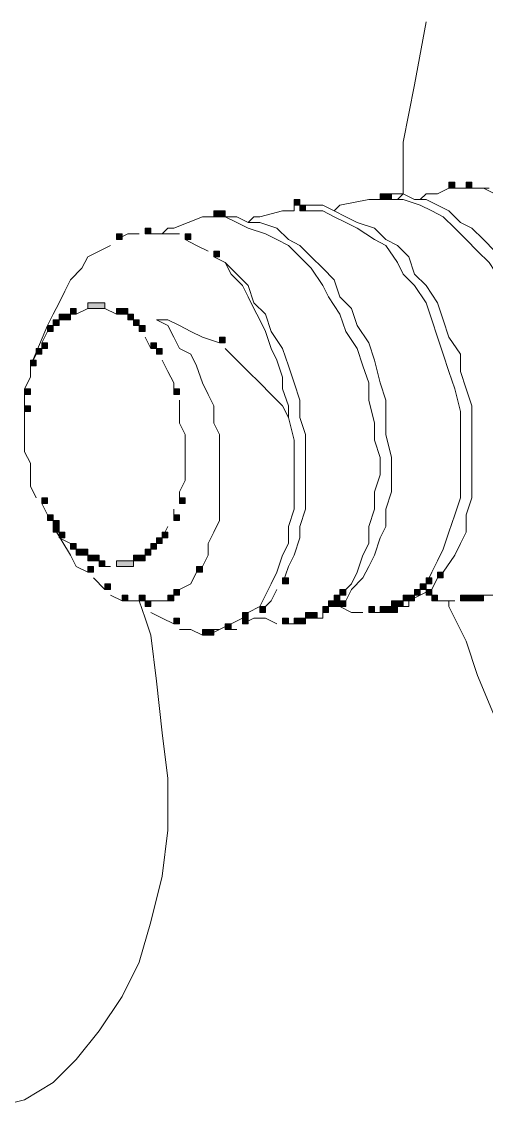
# Model space of a CAD drawing. Header units: inches. Extents: x 11 to 682, y 148 to 1119.
# Drawn here: x 614.91 to 619.77, y 328.08 to 339.48 of the extents above; entities that cross this region are included whole.
import ezdxf

# ---------------------------------------------------------------- set-up
doc = ezdxf.new("R2010")
doc.units = ezdxf.units.IN
doc.header["$MEASUREMENT"] = 0
doc.layers.add('图层 1', color=7, linetype='Continuous')

msp = doc.modelspace()

# ---------------------------------------------------------------- hatches: boundary and pattern name
at = {"layer": '图层 1', "true_color": 0xffffff}
h = msp.add_hatch(color=7, dxfattribs=at)
h.dxf.hatch_style = 2
h.paths.add_polyline_path([(619.38, 337.74), (619.44, 337.74), (619.44, 337.8), (619.38, 337.8)])
h = msp.add_hatch(color=7, dxfattribs=at)
h.dxf.hatch_style = 2
h.paths.add_polyline_path([(619.38, 337.74), (619.44, 337.74), (619.44, 337.8), (619.38, 337.8)])
h = msp.add_hatch(color=7, dxfattribs=at)
h.dxf.hatch_style = 2
h.paths.add_polyline_path([(619.56, 337.74), (619.62, 337.74), (619.62, 337.8), (619.56, 337.8)])
h = msp.add_hatch(color=7, dxfattribs=at)
h.dxf.hatch_style = 2
h.paths.add_polyline_path([(619.56, 337.74), (619.62, 337.74), (619.62, 337.8), (619.56, 337.8)])
h = msp.add_hatch(color=7, dxfattribs=at)
h.dxf.hatch_style = 2
h.paths.add_polyline_path([(618.66, 337.62), (618.78, 337.62), (618.78, 337.68), (618.66, 337.68)])
h = msp.add_hatch(color=7, dxfattribs=at)
h.dxf.hatch_style = 2
h.paths.add_polyline_path([(617.76, 337.56), (617.82, 337.56), (617.82, 337.62), (617.76, 337.62)])
h = msp.add_hatch(color=7, dxfattribs=at)
h.dxf.hatch_style = 2
h.paths.add_polyline_path([(617.82, 337.5), (617.88, 337.5), (617.88, 337.56), (617.82, 337.56)])
h = msp.add_hatch(color=7, dxfattribs=at)
h.dxf.hatch_style = 2
h.paths.add_polyline_path([(616.92, 337.44), (617.04, 337.44), (617.04, 337.5), (616.92, 337.5)])
h = msp.add_hatch(color=7, dxfattribs=at)
h.dxf.hatch_style = 2
h.paths.add_polyline_path([(616.2, 337.26), (616.26, 337.26), (616.26, 337.32), (616.2, 337.32)])
h = msp.add_hatch(color=7, dxfattribs=at)
h.dxf.hatch_style = 2
h.paths.add_polyline_path([(615.9, 337.2), (615.96, 337.2), (615.96, 337.26), (615.9, 337.26)])
h = msp.add_hatch(color=7, dxfattribs=at)
h.dxf.hatch_style = 2
h.paths.add_polyline_path([(616.62, 337.2), (616.68, 337.2), (616.68, 337.26), (616.62, 337.26)])
h = msp.add_hatch(color=7, dxfattribs=at)
h.dxf.hatch_style = 2
h.paths.add_polyline_path([(616.92, 337.02), (616.98, 337.02), (616.98, 337.08), (616.92, 337.08)])
h = msp.add_hatch(color=7, dxfattribs=at)
h.dxf.hatch_style = 2
h.paths.add_polyline_path([(615.6, 336.48), (615.78, 336.48), (615.78, 336.54), (615.6, 336.54)])
h = msp.add_hatch(color=7, dxfattribs=at)
h.dxf.hatch_style = 2
h.paths.add_polyline_path([(615.3, 336.36), (615.42, 336.36), (615.42, 336.42), (615.3, 336.42)])
h = msp.add_hatch(color=7, dxfattribs=at)
h.dxf.hatch_style = 2
h.paths.add_polyline_path([(615.42, 336.42), (615.48, 336.42), (615.48, 336.48), (615.42, 336.48)])
h = msp.add_hatch(color=7, dxfattribs=at)
h.dxf.hatch_style = 2
h.paths.add_polyline_path([(615.9, 336.42), (616.02, 336.42), (616.02, 336.48), (615.9, 336.48)])
h = msp.add_hatch(color=7, dxfattribs=at)
h.dxf.hatch_style = 2
h.paths.add_polyline_path([(616.02, 336.36), (616.08, 336.36), (616.08, 336.42), (616.02, 336.42)])
h = msp.add_hatch(color=7, dxfattribs=at)
h.dxf.hatch_style = 2
h.paths.add_polyline_path([(615.18, 336.24), (615.24, 336.24), (615.24, 336.3), (615.18, 336.3)])
h = msp.add_hatch(color=7, dxfattribs=at)
h.dxf.hatch_style = 2
h.paths.add_polyline_path([(615.24, 336.3), (615.3, 336.3), (615.3, 336.36), (615.24, 336.36)])
h = msp.add_hatch(color=7, dxfattribs=at)
h.dxf.hatch_style = 2
h.paths.add_polyline_path([(616.08, 336.3), (616.14, 336.3), (616.14, 336.36), (616.08, 336.36)])
h = msp.add_hatch(color=7, dxfattribs=at)
h.dxf.hatch_style = 2
h.paths.add_polyline_path([(616.14, 336.24), (616.2, 336.24), (616.2, 336.3), (616.14, 336.3)])
h = msp.add_hatch(color=7, dxfattribs=at)
h.dxf.hatch_style = 2
h.paths.add_polyline_path([(616.98, 336.12), (617.04, 336.12), (617.04, 336.18), (616.98, 336.18)])
h = msp.add_hatch(color=7, dxfattribs=at)
h.dxf.hatch_style = 2
h.paths.add_polyline_path([(615.06, 336), (615.12, 336), (615.12, 336.06), (615.06, 336.06)])
h = msp.add_hatch(color=7, dxfattribs=at)
h.dxf.hatch_style = 2
h.paths.add_polyline_path([(615.12, 336.06), (615.18, 336.06), (615.18, 336.12), (615.12, 336.12)])
h = msp.add_hatch(color=7, dxfattribs=at)
h.dxf.hatch_style = 2
h.paths.add_polyline_path([(616.26, 336.06), (616.32, 336.06), (616.32, 336.12), (616.26, 336.12)])
h = msp.add_hatch(color=7, dxfattribs=at)
h.dxf.hatch_style = 2
h.paths.add_polyline_path([(616.32, 336), (616.38, 336), (616.38, 336.06), (616.32, 336.06)])
h = msp.add_hatch(color=7, dxfattribs=at)
h.dxf.hatch_style = 2
h.paths.add_polyline_path([(615, 335.88), (615.06, 335.88), (615.06, 335.94), (615, 335.94)])
h = msp.add_hatch(color=7, dxfattribs=at)
h.dxf.hatch_style = 2
h.paths.add_polyline_path([(615, 335.88), (615.06, 335.88), (615.06, 335.94), (615, 335.94)])
h = msp.add_hatch(color=7, dxfattribs=at)
h.dxf.hatch_style = 2
h.paths.add_polyline_path([(614.94, 335.58), (615, 335.58), (615, 335.64), (614.94, 335.64)])
h = msp.add_hatch(color=7, dxfattribs=at)
h.dxf.hatch_style = 2
h.paths.add_polyline_path([(616.5, 335.58), (616.56, 335.58), (616.56, 335.64), (616.5, 335.64)])
h = msp.add_hatch(color=7, dxfattribs=at)
h.dxf.hatch_style = 2
h.paths.add_polyline_path([(614.94, 335.4), (615, 335.4), (615, 335.46), (614.94, 335.46)])
h = msp.add_hatch(color=7, dxfattribs=at)
h.dxf.hatch_style = 2
h.paths.add_polyline_path([(614.94, 335.4), (615, 335.4), (615, 335.46), (614.94, 335.46)])
h = msp.add_hatch(color=7, dxfattribs=at)
h.dxf.hatch_style = 2
h.paths.add_polyline_path([(615.12, 334.44), (615.18, 334.44), (615.18, 334.5), (615.12, 334.5)])
h = msp.add_hatch(color=7, dxfattribs=at)
h.dxf.hatch_style = 2
h.paths.add_polyline_path([(616.56, 334.44), (616.62, 334.44), (616.62, 334.5), (616.56, 334.5)])
h = msp.add_hatch(color=7, dxfattribs=at)
h.dxf.hatch_style = 2
h.paths.add_polyline_path([(615.18, 334.26), (615.24, 334.26), (615.24, 334.32), (615.18, 334.32)])
h = msp.add_hatch(color=7, dxfattribs=at)
h.dxf.hatch_style = 2
h.paths.add_polyline_path([(615.24, 334.2), (615.3, 334.2), (615.3, 334.26), (615.24, 334.26)])
h = msp.add_hatch(color=7, dxfattribs=at)
h.dxf.hatch_style = 2
h.paths.add_polyline_path([(616.5, 334.26), (616.56, 334.26), (616.56, 334.32), (616.5, 334.32)])
h = msp.add_hatch(color=7, dxfattribs=at)
h.dxf.hatch_style = 2
h.paths.add_polyline_path([(615.24, 334.14), (615.3, 334.14), (615.3, 334.2), (615.24, 334.2)])
h = msp.add_hatch(color=7, dxfattribs=at)
h.dxf.hatch_style = 2
h.paths.add_polyline_path([(615.24, 334.14), (615.3, 334.14), (615.3, 334.2), (615.24, 334.2)])
h = msp.add_hatch(color=7, dxfattribs=at)
h.dxf.hatch_style = 2
h.paths.add_polyline_path([(615.3, 334.08), (615.36, 334.08), (615.36, 334.14), (615.3, 334.14)])
h = msp.add_hatch(color=7, dxfattribs=at)
h.dxf.hatch_style = 2
h.paths.add_polyline_path([(616.38, 334.08), (616.44, 334.08), (616.44, 334.14), (616.38, 334.14)])
h = msp.add_hatch(color=7, dxfattribs=at)
h.dxf.hatch_style = 2
h.paths.add_polyline_path([(615.42, 333.96), (615.48, 333.96), (615.48, 334.02), (615.42, 334.02)])
h = msp.add_hatch(color=7, dxfattribs=at)
h.dxf.hatch_style = 2
h.paths.add_polyline_path([(616.26, 333.96), (616.32, 333.96), (616.32, 334.02), (616.26, 334.02)])
h = msp.add_hatch(color=7, dxfattribs=at)
h.dxf.hatch_style = 2
h.paths.add_polyline_path([(616.32, 334.02), (616.38, 334.02), (616.38, 334.08), (616.32, 334.08)])
h = msp.add_hatch(color=7, dxfattribs=at)
h.dxf.hatch_style = 2
h.paths.add_polyline_path([(615.48, 333.9), (615.6, 333.9), (615.6, 333.96), (615.48, 333.96)])
h = msp.add_hatch(color=7, dxfattribs=at)
h.dxf.hatch_style = 2
h.paths.add_polyline_path([(615.48, 333.9), (615.54, 333.9), (615.54, 333.96), (615.48, 333.96)])
h = msp.add_hatch(color=7, dxfattribs=at)
h.dxf.hatch_style = 2
h.paths.add_polyline_path([(615.6, 333.84), (615.72, 333.84), (615.72, 333.9), (615.6, 333.9)])
h = msp.add_hatch(color=7, dxfattribs=at)
h.dxf.hatch_style = 2
h.paths.add_polyline_path([(616.08, 333.84), (616.14, 333.84), (616.14, 333.9), (616.08, 333.9)])
h = msp.add_hatch(color=7, dxfattribs=at)
h.dxf.hatch_style = 2
h.paths.add_polyline_path([(616.14, 333.84), (616.2, 333.84), (616.2, 333.9), (616.14, 333.9)])
h = msp.add_hatch(color=7, dxfattribs=at)
h.dxf.hatch_style = 2
h.paths.add_polyline_path([(616.2, 333.9), (616.26, 333.9), (616.26, 333.96), (616.2, 333.96)])
h = msp.add_hatch(color=7, dxfattribs=at)
h.dxf.hatch_style = 2
h.paths.add_polyline_path([(615.6, 333.72), (615.66, 333.72), (615.66, 333.78), (615.6, 333.78)])
h = msp.add_hatch(color=7, dxfattribs=at)
h.dxf.hatch_style = 2
h.paths.add_polyline_path([(615.72, 333.78), (615.78, 333.78), (615.78, 333.84), (615.72, 333.84)])
h = msp.add_hatch(color=7, dxfattribs=at)
h.dxf.hatch_style = 2
h.paths.add_polyline_path([(615.9, 333.78), (616.08, 333.78), (616.08, 333.84), (615.9, 333.84)])
h = msp.add_hatch(color=7, dxfattribs=at)
h.dxf.hatch_style = 2
h.paths.add_polyline_path([(616.74, 333.72), (616.8, 333.72), (616.8, 333.78), (616.74, 333.78)])
h = msp.add_hatch(color=7, dxfattribs=at)
h.dxf.hatch_style = 2
h.paths.add_polyline_path([(619.26, 333.66), (619.32, 333.66), (619.32, 333.72), (619.26, 333.72)])
h = msp.add_hatch(color=7, dxfattribs=at)
h.dxf.hatch_style = 2
h.paths.add_polyline_path([(615.78, 333.54), (615.84, 333.54), (615.84, 333.6), (615.78, 333.6)])
h = msp.add_hatch(color=7, dxfattribs=at)
h.dxf.hatch_style = 2
h.paths.add_polyline_path([(617.64, 333.6), (617.7, 333.6), (617.7, 333.66), (617.64, 333.66)])
h = msp.add_hatch(color=7, dxfattribs=at)
h.dxf.hatch_style = 2
h.paths.add_polyline_path([(619.08, 333.54), (619.14, 333.54), (619.14, 333.6), (619.08, 333.6)])
h = msp.add_hatch(color=7, dxfattribs=at)
h.dxf.hatch_style = 2
h.paths.add_polyline_path([(619.14, 333.6), (619.2, 333.6), (619.2, 333.66), (619.14, 333.66)])
h = msp.add_hatch(color=7, dxfattribs=at)
h.dxf.hatch_style = 2
h.paths.add_polyline_path([(615.96, 333.42), (616.02, 333.42), (616.02, 333.48), (615.96, 333.48)])
h = msp.add_hatch(color=7, dxfattribs=at)
h.dxf.hatch_style = 2
h.paths.add_polyline_path([(616.14, 333.42), (616.2, 333.42), (616.2, 333.48), (616.14, 333.48)])
h = msp.add_hatch(color=7, dxfattribs=at)
h.dxf.hatch_style = 2
h.paths.add_polyline_path([(616.14, 333.42), (616.2, 333.42), (616.2, 333.48), (616.14, 333.48)])
h = msp.add_hatch(color=7, dxfattribs=at)
h.dxf.hatch_style = 2
h.paths.add_polyline_path([(616.14, 333.42), (616.2, 333.42), (616.2, 333.48), (616.14, 333.48)])
h = msp.add_hatch(color=7, dxfattribs=at)
h.dxf.hatch_style = 2
h.paths.add_polyline_path([(616.44, 333.42), (616.5, 333.42), (616.5, 333.48), (616.44, 333.48)])
h = msp.add_hatch(color=7, dxfattribs=at)
h.dxf.hatch_style = 2
h.paths.add_polyline_path([(616.5, 333.48), (616.56, 333.48), (616.56, 333.54), (616.5, 333.54)])
h = msp.add_hatch(color=7, dxfattribs=at)
h.dxf.hatch_style = 2
h.paths.add_polyline_path([(618.18, 333.42), (618.24, 333.42), (618.24, 333.48), (618.18, 333.48)])
h = msp.add_hatch(color=7, dxfattribs=at)
h.dxf.hatch_style = 2
h.paths.add_polyline_path([(618.24, 333.48), (618.3, 333.48), (618.3, 333.54), (618.24, 333.54)])
h = msp.add_hatch(color=7, dxfattribs=at)
h.dxf.hatch_style = 2
h.paths.add_polyline_path([(618.9, 333.42), (619.02, 333.42), (619.02, 333.48), (618.9, 333.48)])
h = msp.add_hatch(color=7, dxfattribs=at)
h.dxf.hatch_style = 2
h.paths.add_polyline_path([(619.02, 333.48), (619.08, 333.48), (619.08, 333.54), (619.02, 333.54)])
h = msp.add_hatch(color=7, dxfattribs=at)
h.dxf.hatch_style = 2
h.paths.add_polyline_path([(619.14, 333.48), (619.2, 333.48), (619.2, 333.54), (619.14, 333.54)])
h = msp.add_hatch(color=7, dxfattribs=at)
h.dxf.hatch_style = 2
h.paths.add_polyline_path([(619.14, 333.48), (619.2, 333.48), (619.2, 333.54), (619.14, 333.54)])
h = msp.add_hatch(color=7, dxfattribs=at)
h.dxf.hatch_style = 2
h.paths.add_polyline_path([(619.2, 333.42), (619.26, 333.42), (619.26, 333.48), (619.2, 333.48)])
h = msp.add_hatch(color=7, dxfattribs=at)
h.dxf.hatch_style = 2
h.paths.add_polyline_path([(619.5, 333.42), (619.56, 333.42), (619.56, 333.48), (619.5, 333.48)])
h = msp.add_hatch(color=7, dxfattribs=at)
h.dxf.hatch_style = 2
h.paths.add_polyline_path([(619.5, 333.42), (619.62, 333.42), (619.62, 333.48), (619.5, 333.48)])
h = msp.add_hatch(color=7, dxfattribs=at)
h.dxf.hatch_style = 2
h.paths.add_polyline_path([(619.56, 333.42), (619.68, 333.42), (619.68, 333.48), (619.56, 333.48)])
h = msp.add_hatch(color=7, dxfattribs=at)
h.dxf.hatch_style = 2
h.paths.add_polyline_path([(619.62, 333.42), (619.68, 333.42), (619.68, 333.48), (619.62, 333.48)])
h = msp.add_hatch(color=7, dxfattribs=at)
h.dxf.hatch_style = 2
h.paths.add_polyline_path([(619.62, 333.42), (619.74, 333.42), (619.74, 333.48), (619.62, 333.48)])
h = msp.add_hatch(color=7, dxfattribs=at)
h.dxf.hatch_style = 2
h.paths.add_polyline_path([(619.68, 333.42), (619.74, 333.42), (619.74, 333.48), (619.68, 333.48)])
h = msp.add_hatch(color=7, dxfattribs=at)
h.dxf.hatch_style = 2
h.paths.add_polyline_path([(616.2, 333.36), (616.26, 333.36), (616.26, 333.42), (616.2, 333.42)])
h = msp.add_hatch(color=7, dxfattribs=at)
h.dxf.hatch_style = 2
h.paths.add_polyline_path([(617.4, 333.3), (617.46, 333.3), (617.46, 333.36), (617.4, 333.36)])
h = msp.add_hatch(color=7, dxfattribs=at)
h.dxf.hatch_style = 2
h.paths.add_polyline_path([(618.06, 333.3), (618.12, 333.3), (618.12, 333.36), (618.06, 333.36)])
h = msp.add_hatch(color=7, dxfattribs=at)
h.dxf.hatch_style = 2
h.paths.add_polyline_path([(618.06, 333.3), (618.12, 333.3), (618.12, 333.36), (618.06, 333.36)])
h = msp.add_hatch(color=7, dxfattribs=at)
h.dxf.hatch_style = 2
h.paths.add_polyline_path([(618.12, 333.36), (618.18, 333.36), (618.18, 333.42), (618.12, 333.42)])
h = msp.add_hatch(color=7, dxfattribs=at)
h.dxf.hatch_style = 2
h.paths.add_polyline_path([(618.18, 333.36), (618.24, 333.36), (618.24, 333.42), (618.18, 333.42)])
h = msp.add_hatch(color=7, dxfattribs=at)
h.dxf.hatch_style = 2
h.paths.add_polyline_path([(618.24, 333.36), (618.3, 333.36), (618.3, 333.42), (618.24, 333.42)])
h = msp.add_hatch(color=7, dxfattribs=at)
h.dxf.hatch_style = 2
h.paths.add_polyline_path([(618.24, 333.36), (618.3, 333.36), (618.3, 333.42), (618.24, 333.42)])
h = msp.add_hatch(color=7, dxfattribs=at)
h.dxf.hatch_style = 2
h.paths.add_polyline_path([(618.54, 333.3), (618.6, 333.3), (618.6, 333.36), (618.54, 333.36)])
h = msp.add_hatch(color=7, dxfattribs=at)
h.dxf.hatch_style = 2
h.paths.add_polyline_path([(618.66, 333.3), (618.78, 333.3), (618.78, 333.36), (618.66, 333.36)])
h = msp.add_hatch(color=7, dxfattribs=at)
h.dxf.hatch_style = 2
h.paths.add_polyline_path([(618.66, 333.3), (618.72, 333.3), (618.72, 333.36), (618.66, 333.36)])
h = msp.add_hatch(color=7, dxfattribs=at)
h.dxf.hatch_style = 2
h.paths.add_polyline_path([(618.78, 333.36), (618.84, 333.36), (618.84, 333.42), (618.78, 333.42)])
h = msp.add_hatch(color=7, dxfattribs=at)
h.dxf.hatch_style = 2
h.paths.add_polyline_path([(618.78, 333.3), (618.84, 333.3), (618.84, 333.36), (618.78, 333.36)])
h = msp.add_hatch(color=7, dxfattribs=at)
h.dxf.hatch_style = 2
h.paths.add_polyline_path([(618.78, 333.3), (618.84, 333.3), (618.84, 333.36), (618.78, 333.36)])
h = msp.add_hatch(color=7, dxfattribs=at)
h.dxf.hatch_style = 2
h.paths.add_polyline_path([(618.78, 333.3), (618.84, 333.3), (618.84, 333.36), (618.78, 333.36)])
h = msp.add_hatch(color=7, dxfattribs=at)
h.dxf.hatch_style = 2
h.paths.add_polyline_path([(618.84, 333.36), (618.9, 333.36), (618.9, 333.42), (618.84, 333.42)])
h = msp.add_hatch(color=7, dxfattribs=at)
h.dxf.hatch_style = 2
h.paths.add_polyline_path([(616.5, 333.18), (616.56, 333.18), (616.56, 333.24), (616.5, 333.24)])
h = msp.add_hatch(color=7, dxfattribs=at)
h.dxf.hatch_style = 2
h.paths.add_polyline_path([(617.22, 333.24), (617.28, 333.24), (617.28, 333.3), (617.22, 333.3)])
h = msp.add_hatch(color=7, dxfattribs=at)
h.dxf.hatch_style = 2
h.paths.add_polyline_path([(617.22, 333.18), (617.28, 333.18), (617.28, 333.24), (617.22, 333.24)])
h = msp.add_hatch(color=7, dxfattribs=at)
h.dxf.hatch_style = 2
h.paths.add_polyline_path([(617.64, 333.18), (617.7, 333.18), (617.7, 333.24), (617.64, 333.24)])
h = msp.add_hatch(color=7, dxfattribs=at)
h.dxf.hatch_style = 2
h.paths.add_polyline_path([(617.76, 333.18), (617.88, 333.18), (617.88, 333.24), (617.76, 333.24)])
h = msp.add_hatch(color=7, dxfattribs=at)
h.dxf.hatch_style = 2
h.paths.add_polyline_path([(617.76, 333.18), (617.82, 333.18), (617.82, 333.24), (617.76, 333.24)])
h = msp.add_hatch(color=7, dxfattribs=at)
h.dxf.hatch_style = 2
h.paths.add_polyline_path([(617.88, 333.24), (617.94, 333.24), (617.94, 333.3), (617.88, 333.3)])
h = msp.add_hatch(color=7, dxfattribs=at)
h.dxf.hatch_style = 2
h.paths.add_polyline_path([(617.88, 333.24), (618, 333.24), (618, 333.3), (617.88, 333.3)])
h = msp.add_hatch(color=7, dxfattribs=at)
h.dxf.hatch_style = 2
h.paths.add_polyline_path([(617.88, 333.24), (617.94, 333.24), (617.94, 333.3), (617.88, 333.3)])
h = msp.add_hatch(color=7, dxfattribs=at)
h.dxf.hatch_style = 2
h.paths.add_polyline_path([(617.94, 333.24), (618, 333.24), (618, 333.3), (617.94, 333.3)])
h = msp.add_hatch(color=7, dxfattribs=at)
h.dxf.hatch_style = 2
h.paths.add_polyline_path([(616.8, 333.06), (616.92, 333.06), (616.92, 333.12), (616.8, 333.12)])
h = msp.add_hatch(color=7, dxfattribs=at)
h.dxf.hatch_style = 2
h.paths.add_polyline_path([(617.04, 333.12), (617.1, 333.12), (617.1, 333.18), (617.04, 333.18)])

# ---------------------------------------------------------------- linework, layer by layer
at = {"layer": '图层 1', "color": 7, "lineweight": 18, "true_color": 0xffffff}
for points in [[(619.021, 338.82), (619.14, 339.479)], [(618.9, 338.22), (619.021, 338.82)], [(618.9, 338.22), (618.9, 337.68)], [(618.66, 337.62), (618.78, 337.68), (618.9, 337.68), (619.02, 337.62), (619.14, 337.62), (619.26, 337.56), (619.38, 337.5), (619.5, 337.38), (619.62, 337.32), (619.74, 337.2), (619.86, 337.08)], [(618.9, 337.68), (618.84, 337.62)], [(619.14, 337.68), (619.08, 337.62), (619.02, 337.62)], [(619.14, 337.68), (619.26, 337.68), (619.38, 337.74)], [(619.56, 337.74), (619.439, 337.74)], [(619.561, 337.74), (619.68, 337.74)], [(619.62, 337.74), (619.74, 337.74), (619.86, 337.68), (620.04, 337.62), (620.16, 337.56), (620.28, 337.5), (620.4, 337.38), (620.52, 337.26), (620.58, 337.14), (620.7, 337.02), (620.82, 336.9), (620.88, 336.72), (620.939, 336.54), (621.06, 336.42), (621.12, 336.24), (621.18, 336.06), (621.18, 335.88), (621.24, 335.64), (621.24, 335.46), (621.24, 335.28), (621.24, 335.1), (621.24, 334.92), (621.24, 334.74), (621.24, 334.62)], [(619.68, 337.74), (619.8, 337.74)], [(617.76, 337.56), (617.76, 337.5), (617.64, 337.5)], [(617.76, 337.56), (617.94, 337.56)], [(617.94, 337.56), (618.061, 337.56)], [(618.061, 337.56), (618.18, 337.5)], [(618.24, 337.56), (618.18, 337.5)], [(618.24, 337.56), (618.54, 337.62)], [(618.66, 337.62), (618.54, 337.62)], [(618.78, 337.62), (618.9, 337.62), (619.08, 337.56), (619.2, 337.5), (619.32, 337.44), (619.44, 337.32), (619.56, 337.2), (619.68, 337.08), (619.8, 336.96), (619.92, 336.78), (619.98, 336.66), (620.1, 336.48), (620.16, 336.3), (620.22, 336.12), (620.28, 335.94), (620.34, 335.7), (620.34, 335.52), (620.4, 335.34), (620.4, 335.16), (620.4, 334.92), (620.4, 334.74)], [(616.5, 337.32), (616.8, 337.44)], [(616.92, 337.44), (616.8, 337.44)], [(616.92, 337.44), (617.04, 337.44), (617.16, 337.44), (617.28, 337.38), (617.4, 337.38), (617.58, 337.32), (617.7, 337.2), (617.82, 337.14), (617.939, 337.02), (618.06, 336.9), (618.18, 336.78), (618.24, 336.6), (618.36, 336.48), (618.42, 336.3), (618.54, 336.12), (618.6, 335.94), (618.66, 335.7), (618.72, 335.52), (618.72, 335.34), (618.72, 335.16), (618.78, 334.92), (618.78, 334.74), (618.78, 334.56)], [(617.04, 337.44), (617.16, 337.38), (617.28, 337.32), (617.46, 337.26), (617.58, 337.2), (617.7, 337.14), (617.82, 337.02), (617.939, 336.9), (618.06, 336.72), (618.12, 336.6), (618.24, 336.42), (618.3, 336.24), (618.42, 336.06), (618.479, 335.88), (618.54, 335.7), (618.54, 335.52), (618.6, 335.28), (618.6, 335.1), (618.66, 334.92), (618.66, 334.74)], [(617.4, 337.44), (617.34, 337.44), (617.28, 337.38)], [(617.4, 337.44), (617.64, 337.5)], [(617.88, 337.5), (618.06, 337.5), (618.18, 337.44), (618.3, 337.38), (618.42, 337.32), (618.6, 337.2), (618.72, 337.14), (618.84, 336.96), (618.9, 336.84), (619.02, 336.72), (619.14, 336.54), (619.2, 336.36), (619.26, 336.18), (619.32, 336), (619.38, 335.82), (619.44, 335.64), (619.5, 335.4), (619.5, 335.22), (619.5, 335.04), (619.5, 334.86), (619.5, 334.68), (619.5, 334.5)], [(618.18, 337.5), (618.3, 337.439)], [(618.3, 337.439), (618.42, 337.38)], [(616.5, 337.32), (616.439, 337.32), (616.38, 337.26)], [(618.42, 337.38), (618.6, 337.32)], [(618.6, 337.32), (618.72, 337.2)], [(615.9, 337.2), (616.02, 337.26)], [(616.02, 337.26), (616.14, 337.26)], [(616.2, 337.26), (616.32, 337.26)], [(616.32, 337.26), (616.44, 337.26)], [(616.44, 337.26), (616.56, 337.26)], [(616.62, 337.2), (616.74, 337.14)], [(618.72, 337.2), (618.84, 337.14)], [(615.72, 337.08), (615.84, 337.14)], [(616.74, 337.14), (616.86, 337.08)], [(618.84, 337.14), (618.96, 337.02)], [(615.54, 336.9), (615.6, 337.02)], [(615.6, 337.02), (615.72, 337.08)], [(616.92, 337.02), (617.04, 336.96)], [(618.96, 337.02), (619.02, 336.84)], [(615.42, 336.78), (615.54, 336.9)], [(617.04, 336.96), (617.16, 336.84), (617.28, 336.72), (617.34, 336.54), (617.46, 336.42), (617.52, 336.24), (617.64, 336.06), (617.7, 335.88), (617.76, 335.7), (617.82, 335.52), (617.82, 335.34), (617.88, 335.16), (617.88, 334.92), (617.88, 334.74), (617.88, 334.56), (617.88, 334.38)], [(617.04, 336.96), (617.1, 336.84), (617.22, 336.72), (617.28, 336.6), (617.34, 336.48), (617.4, 336.36), (617.46, 336.24), (617.52, 336.06), (617.58, 335.94), (617.64, 335.76), (617.64, 335.64), (617.7, 335.46), (617.7, 335.34)], [(615.36, 336.66), (615.42, 336.78)], [(619.02, 336.84), (619.14, 336.72)], [(615.3, 336.54), (615.36, 336.66)], [(619.14, 336.72), (619.26, 336.54)], [(615.24, 336.42), (615.3, 336.54)], [(619.26, 336.54), (619.32, 336.36)], [(615.18, 336.3), (615.24, 336.42)], [(615.48, 336.42), (615.6, 336.48)], [(615.78, 336.48), (615.9, 336.42)], [(615, 335.88), (615.18, 336.3)], [(616.32, 336.36), (616.44, 336.3)], [(616.32, 336.36), (616.44, 336.36), (616.56, 336.3), (616.68, 336.24), (616.8, 336.18), (616.98, 336.12)], [(616.44, 336.3), (616.5, 336.18)], [(619.32, 336.36), (619.38, 336.18)], [(615.12, 336.12), (615.18, 336.24)], [(616.2, 336.18), (616.26, 336.06)], [(616.5, 336.18), (616.56, 336.06)], [(619.38, 336.18), (619.5, 336)], [(616.56, 336.06), (616.68, 336)], [(617.04, 336.06), (617.16, 335.94), (617.28, 335.82), (617.4, 335.7), (617.52, 335.58), (617.64, 335.46), (617.7, 335.34)], [(615, 335.88), (615.06, 336)], [(616.68, 336), (616.74, 335.88)], [(619.5, 335.82), (619.5, 336)], [(614.94, 335.64), (615, 335.76), (615, 335.88)], [(616.38, 335.94), (616.44, 335.82), (616.5, 335.7), (616.5, 335.58)], [(616.74, 335.88), (616.8, 335.7)], [(619.5, 335.82), (619.56, 335.64)], [(616.8, 335.7), (616.86, 335.58)], [(619.56, 335.64), (619.62, 335.46)], [(614.94, 334.98), (614.94, 335.1), (614.94, 335.22), (614.94, 335.34), (614.94, 335.46), (614.94, 335.58)], [(616.56, 335.52), (616.56, 335.4), (616.56, 335.28), (616.62, 335.16), (616.62, 335.04), (616.62, 334.92), (616.62, 334.8), (616.62, 334.68)], [(616.86, 335.58), (616.92, 335.46)], [(616.92, 335.28), (616.92, 335.46)], [(619.32, 333.72), (619.44, 333.9), (619.5, 334.02), (619.56, 334.14), (619.56, 334.32), (619.62, 334.5), (619.62, 334.68), (619.62, 334.86), (619.62, 335.04), (619.62, 335.22), (619.62, 335.46)], [(616.92, 335.28), (616.98, 335.16)], [(617.7, 335.34), (617.76, 335.1)], [(616.8, 333.78), (616.86, 333.9), (616.86, 334.02), (616.92, 334.14), (616.98, 334.26), (616.98, 334.44), (616.98, 334.56), (616.98, 334.74), (616.98, 334.86), (616.98, 335.04), (616.98, 335.16)], [(617.28, 333.3), (617.4, 333.36), (617.46, 333.48), (617.52, 333.6), (617.58, 333.72), (617.64, 333.9), (617.7, 334.02), (617.7, 334.2), (617.76, 334.38), (617.76, 334.56), (617.76, 334.74), (617.76, 334.92), (617.76, 335.1)], [(614.94, 334.98), (615, 334.86)], [(615, 334.62), (615, 334.74), (615, 334.86)], [(618.6, 334.56), (618.66, 334.74)], [(615, 334.62), (615.06, 334.5)], [(616.56, 334.56), (616.62, 334.68)], [(616.56, 334.56), (616.56, 334.44)], [(618.6, 334.56), (618.6, 334.38)], [(618.72, 334.38), (618.78, 334.56)], [(619.44, 334.32), (619.5, 334.5)], [(615.12, 334.44), (615.18, 334.32)], [(616.5, 334.38), (616.5, 334.26)], [(617.82, 334.2), (617.88, 334.38)], [(618.54, 334.2), (618.6, 334.38)], [(618.72, 334.38), (618.72, 334.2)], [(619.38, 334.14), (619.44, 334.32)], [(615.24, 334.2), (615.42, 333.9)], [(616.38, 334.08), (616.44, 334.2)], [(617.82, 334.2), (617.82, 334.08)], [(618.54, 334.2), (618.54, 334.02)], [(618.66, 334.08), (618.72, 334.2)], [(619.32, 333.96), (619.38, 334.14)], [(615.3, 334.08), (615.42, 334.02)], [(617.76, 333.9), (617.82, 334.08)], [(618.48, 333.9), (618.54, 334.02)], [(618.6, 333.9), (618.66, 334.08)], [(615.42, 333.9), (615.48, 333.78), (615.6, 333.72)], [(617.7, 333.78), (617.76, 333.9)], [(618.42, 333.72), (618.48, 333.9)], [(618.54, 333.78), (618.6, 333.9)], [(619.26, 333.84), (619.32, 333.96)], [(615.72, 333.78), (615.84, 333.78)], [(617.64, 333.6), (617.7, 333.78)], [(618.48, 333.66), (618.54, 333.78)], [(619.2, 333.72), (619.26, 333.84)], [(616.56, 333.54), (616.68, 333.6), (616.74, 333.72)], [(618.36, 333.6), (618.42, 333.72)], [(619.14, 333.6), (619.2, 333.72)], [(615.66, 333.66), (615.78, 333.54)], [(618.24, 333.48), (618.36, 333.6)], [(618.36, 333.54), (618.48, 333.66)], [(618.96, 333.42), (619.08, 333.48), (619.2, 333.54), (619.26, 333.66)], [(615.84, 333.48), (615.96, 333.42)], [(617.52, 333.42), (617.58, 333.54)], [(618.3, 333.42), (618.36, 333.54)], [(619.62, 333.42), (619.68, 333.48), (619.74, 333.48)], [(619.74, 333.48), (619.86, 333.48)], [(616.02, 333.42), (616.14, 333.42)], [(616.14, 333.42), (616.2, 333.24)], [(616.2, 333.42), (616.32, 333.42), (616.44, 333.42)], [(617.4, 333.3), (617.52, 333.42)], [(618.18, 333.36), (618.3, 333.42)], [(618.24, 333.36), (618.36, 333.3)], [(618.78, 333.36), (618.84, 333.36)], [(618.9, 333.36), (618.96, 333.36), (618.96, 333.42)], [(619.2, 333.42), (619.32, 333.42)], [(619.32, 333.42), (619.44, 333.42)], [(619.38, 333.42), (619.38, 333.36)], [(619.38, 333.36), (619.561, 333), (619.68, 332.64), (619.98, 331.92), (620.34, 331.32), (620.76, 330.78), (621.18, 330.24), (621.6, 329.82), (622.08, 329.46), (622.561, 329.22), (623.1, 329.04), (623.58, 328.92), (624.061, 328.92)], [(619.5, 333.42), (619.62, 333.42)], [(616.2, 333.24), (616.26, 333.06)], [(616.26, 333.3), (616.38, 333.24), (616.5, 333.18)], [(616.98, 333.12), (617.1, 333.18), (617.22, 333.24)], [(617.22, 333.18), (617.34, 333.24)], [(617.34, 333.24), (617.46, 333.24)], [(617.46, 333.24), (617.58, 333.18)], [(617.76, 333.18), (617.88, 333.24)], [(617.88, 333.24), (618, 333.24)], [(618, 333.24), (618.06, 333.24), (618.06, 333.3), (618.12, 333.3)], [(618.36, 333.3), (618.48, 333.3)], [(618.54, 333.3), (618.66, 333.3)], [(618.66, 333.3), (618.78, 333.3)], [(616.56, 333.12), (616.68, 333.12), (616.8, 333.06)], [(616.859, 333.06), (616.979, 333.12)], [(616.86, 333.06), (616.92, 333.12), (616.98, 333.12)], [(617.04, 333.12), (617.16, 333.12)], [(617.64, 333.18), (617.76, 333.18)], [(616.26, 333.06), (616.32, 332.58)], [(616.32, 332.58), (616.38, 332.04)], [(616.38, 332.04), (616.44, 331.56)], [(614.94, 328.2), (615.24, 328.38), (615.48, 328.62), (615.72, 328.92), (615.96, 329.28), (616.14, 329.64), (616.26, 330.06), (616.38, 330.54), (616.44, 331.02), (616.44, 331.56)], [(614.46, 328.08), (614.94, 328.2)]]:
    msp.add_lwpolyline(points, dxfattribs=at)
at = {"layer": '图层 1', "lineweight": 0}
for points in [[(619.38, 337.74), (619.44, 337.74), (619.44, 337.8), (619.38, 337.8), (619.38, 337.74)], [(619.38, 337.74), (619.44, 337.74), (619.44, 337.8), (619.38, 337.8), (619.38, 337.74)], [(619.56, 337.74), (619.62, 337.74), (619.62, 337.8), (619.56, 337.8), (619.56, 337.74)], [(619.56, 337.74), (619.62, 337.74), (619.62, 337.8), (619.56, 337.8), (619.56, 337.74)], [(618.66, 337.62), (618.78, 337.62), (618.78, 337.68), (618.66, 337.68), (618.66, 337.62)], [(617.76, 337.56), (617.82, 337.56), (617.82, 337.62), (617.76, 337.62), (617.76, 337.56)], [(617.82, 337.5), (617.88, 337.5), (617.88, 337.56), (617.82, 337.56), (617.82, 337.5)], [(616.92, 337.44), (617.04, 337.44), (617.04, 337.5), (616.92, 337.5), (616.92, 337.44)], [(616.2, 337.26), (616.26, 337.26), (616.26, 337.32), (616.2, 337.32), (616.2, 337.26)], [(615.9, 337.2), (615.96, 337.2), (615.96, 337.26), (615.9, 337.26), (615.9, 337.2)], [(616.62, 337.2), (616.68, 337.2), (616.68, 337.26), (616.62, 337.26), (616.62, 337.2)], [(616.92, 337.02), (616.98, 337.02), (616.98, 337.08), (616.92, 337.08), (616.92, 337.02)], [(615.6, 336.48), (615.78, 336.48), (615.78, 336.54), (615.6, 336.54), (615.6, 336.48)], [(615.3, 336.36), (615.42, 336.36), (615.42, 336.42), (615.3, 336.42), (615.3, 336.36)], [(615.42, 336.42), (615.48, 336.42), (615.48, 336.48), (615.42, 336.48), (615.42, 336.42)], [(615.9, 336.42), (616.02, 336.42), (616.02, 336.48), (615.9, 336.48), (615.9, 336.42)], [(616.02, 336.36), (616.08, 336.36), (616.08, 336.42), (616.02, 336.42), (616.02, 336.36)], [(615.18, 336.24), (615.24, 336.24), (615.24, 336.3), (615.18, 336.3), (615.18, 336.24)], [(615.24, 336.3), (615.3, 336.3), (615.3, 336.36), (615.24, 336.36), (615.24, 336.3)], [(616.08, 336.3), (616.14, 336.3), (616.14, 336.36), (616.08, 336.36), (616.08, 336.3)], [(616.14, 336.24), (616.2, 336.24), (616.2, 336.3), (616.14, 336.3), (616.14, 336.24)], [(616.98, 336.12), (617.04, 336.12), (617.04, 336.18), (616.98, 336.18), (616.98, 336.12)], [(615.06, 336), (615.12, 336), (615.12, 336.06), (615.06, 336.06), (615.06, 336)], [(615.12, 336.06), (615.18, 336.06), (615.18, 336.12), (615.12, 336.12), (615.12, 336.06)], [(616.26, 336.06), (616.32, 336.06), (616.32, 336.12), (616.26, 336.12), (616.26, 336.06)], [(616.32, 336), (616.38, 336), (616.38, 336.06), (616.32, 336.06), (616.32, 336)], [(615, 335.88), (615.06, 335.88), (615.06, 335.94), (615, 335.94), (615, 335.88)], [(615, 335.88), (615.06, 335.88), (615.06, 335.94), (615, 335.94), (615, 335.88)], [(614.94, 335.58), (615, 335.58), (615, 335.64), (614.94, 335.64), (614.94, 335.58)], [(616.5, 335.58), (616.56, 335.58), (616.56, 335.64), (616.5, 335.64), (616.5, 335.58)], [(614.94, 335.4), (615, 335.4), (615, 335.46), (614.94, 335.46), (614.94, 335.4)], [(614.94, 335.4), (615, 335.4), (615, 335.46), (614.94, 335.46), (614.94, 335.4)], [(615.12, 334.44), (615.18, 334.44), (615.18, 334.5), (615.12, 334.5), (615.12, 334.44)], [(616.56, 334.44), (616.62, 334.44), (616.62, 334.5), (616.56, 334.5), (616.56, 334.44)], [(615.18, 334.26), (615.24, 334.26), (615.24, 334.32), (615.18, 334.32), (615.18, 334.26)], [(615.24, 334.2), (615.3, 334.2), (615.3, 334.26), (615.24, 334.26), (615.24, 334.2)], [(616.5, 334.26), (616.56, 334.26), (616.56, 334.32), (616.5, 334.32), (616.5, 334.26)], [(615.24, 334.14), (615.3, 334.14), (615.3, 334.2), (615.24, 334.2), (615.24, 334.14)], [(615.24, 334.14), (615.3, 334.14), (615.3, 334.2), (615.24, 334.2), (615.24, 334.14)], [(615.3, 334.08), (615.36, 334.08), (615.36, 334.14), (615.3, 334.14), (615.3, 334.08)], [(616.38, 334.08), (616.44, 334.08), (616.44, 334.14), (616.38, 334.14), (616.38, 334.08)], [(615.42, 333.96), (615.48, 333.96), (615.48, 334.02), (615.42, 334.02), (615.42, 333.96)], [(616.26, 333.96), (616.32, 333.96), (616.32, 334.02), (616.26, 334.02), (616.26, 333.96)], [(616.32, 334.02), (616.38, 334.02), (616.38, 334.08), (616.32, 334.08), (616.32, 334.02)], [(615.48, 333.9), (615.6, 333.9), (615.6, 333.96), (615.48, 333.96), (615.48, 333.9)], [(615.48, 333.9), (615.54, 333.9), (615.54, 333.96), (615.48, 333.96), (615.48, 333.9)], [(615.6, 333.84), (615.72, 333.84), (615.72, 333.9), (615.6, 333.9), (615.6, 333.84)], [(616.08, 333.84), (616.14, 333.84), (616.14, 333.9), (616.08, 333.9), (616.08, 333.84)], [(616.14, 333.84), (616.2, 333.84), (616.2, 333.9), (616.14, 333.9), (616.14, 333.84)], [(616.2, 333.9), (616.26, 333.9), (616.26, 333.96), (616.2, 333.96), (616.2, 333.9)], [(615.6, 333.72), (615.66, 333.72), (615.66, 333.78), (615.6, 333.78), (615.6, 333.72)], [(615.72, 333.78), (615.78, 333.78), (615.78, 333.84), (615.72, 333.84), (615.72, 333.78)], [(615.9, 333.78), (616.08, 333.78), (616.08, 333.84), (615.9, 333.84), (615.9, 333.78)], [(616.74, 333.72), (616.8, 333.72), (616.8, 333.78), (616.74, 333.78), (616.74, 333.72)], [(619.26, 333.66), (619.32, 333.66), (619.32, 333.72), (619.26, 333.72), (619.26, 333.66)], [(615.78, 333.54), (615.84, 333.54), (615.84, 333.6), (615.78, 333.6), (615.78, 333.54)], [(617.64, 333.6), (617.7, 333.6), (617.7, 333.66), (617.64, 333.66), (617.64, 333.6)], [(619.08, 333.54), (619.14, 333.54), (619.14, 333.6), (619.08, 333.6), (619.08, 333.54)], [(619.14, 333.6), (619.2, 333.6), (619.2, 333.66), (619.14, 333.66), (619.14, 333.6)], [(615.96, 333.42), (616.02, 333.42), (616.02, 333.48), (615.96, 333.48), (615.96, 333.42)], [(616.14, 333.42), (616.2, 333.42), (616.2, 333.48), (616.14, 333.48), (616.14, 333.42)], [(616.14, 333.42), (616.2, 333.42), (616.2, 333.48), (616.14, 333.48), (616.14, 333.42)], [(616.14, 333.42), (616.2, 333.42), (616.2, 333.48), (616.14, 333.48), (616.14, 333.42)], [(616.44, 333.42), (616.5, 333.42), (616.5, 333.48), (616.44, 333.48), (616.44, 333.42)], [(616.5, 333.48), (616.56, 333.48), (616.56, 333.54), (616.5, 333.54), (616.5, 333.48)], [(618.18, 333.42), (618.24, 333.42), (618.24, 333.48), (618.18, 333.48), (618.18, 333.42)], [(618.24, 333.48), (618.3, 333.48), (618.3, 333.54), (618.24, 333.54), (618.24, 333.48)], [(618.9, 333.42), (619.02, 333.42), (619.02, 333.48), (618.9, 333.48), (618.9, 333.42)], [(619.02, 333.48), (619.08, 333.48), (619.08, 333.54), (619.02, 333.54), (619.02, 333.48)], [(619.14, 333.48), (619.2, 333.48), (619.2, 333.54), (619.14, 333.54), (619.14, 333.48)], [(619.14, 333.48), (619.2, 333.48), (619.2, 333.54), (619.14, 333.54), (619.14, 333.48)], [(619.2, 333.42), (619.26, 333.42), (619.26, 333.48), (619.2, 333.48), (619.2, 333.42)], [(619.5, 333.42), (619.56, 333.42), (619.56, 333.48), (619.5, 333.48), (619.5, 333.42)], [(619.5, 333.42), (619.62, 333.42), (619.62, 333.48), (619.5, 333.48), (619.5, 333.42)], [(619.56, 333.42), (619.68, 333.42), (619.68, 333.48), (619.56, 333.48), (619.56, 333.42)], [(619.62, 333.42), (619.68, 333.42), (619.68, 333.48), (619.62, 333.48), (619.62, 333.42)], [(619.62, 333.42), (619.74, 333.42), (619.74, 333.48), (619.62, 333.48), (619.62, 333.42)], [(619.68, 333.42), (619.74, 333.42), (619.74, 333.48), (619.68, 333.48), (619.68, 333.42)], [(616.2, 333.36), (616.26, 333.36), (616.26, 333.42), (616.2, 333.42), (616.2, 333.36)], [(617.4, 333.3), (617.46, 333.3), (617.46, 333.36), (617.4, 333.36), (617.4, 333.3)], [(618.06, 333.3), (618.12, 333.3), (618.12, 333.36), (618.06, 333.36), (618.06, 333.3)], [(618.06, 333.3), (618.12, 333.3), (618.12, 333.36), (618.06, 333.36), (618.06, 333.3)], [(618.12, 333.36), (618.18, 333.36), (618.18, 333.42), (618.12, 333.42), (618.12, 333.36)], [(618.18, 333.36), (618.24, 333.36), (618.24, 333.42), (618.18, 333.42), (618.18, 333.36)], [(618.24, 333.36), (618.3, 333.36), (618.3, 333.42), (618.24, 333.42), (618.24, 333.36)], [(618.24, 333.36), (618.3, 333.36), (618.3, 333.42), (618.24, 333.42), (618.24, 333.36)], [(618.54, 333.3), (618.6, 333.3), (618.6, 333.36), (618.54, 333.36), (618.54, 333.3)], [(618.66, 333.3), (618.78, 333.3), (618.78, 333.36), (618.66, 333.36), (618.66, 333.3)], [(618.66, 333.3), (618.72, 333.3), (618.72, 333.36), (618.66, 333.36), (618.66, 333.3)], [(618.78, 333.36), (618.84, 333.36), (618.84, 333.42), (618.78, 333.42), (618.78, 333.36)], [(618.78, 333.3), (618.84, 333.3), (618.84, 333.36), (618.78, 333.36), (618.78, 333.3)], [(618.78, 333.3), (618.84, 333.3), (618.84, 333.36), (618.78, 333.36), (618.78, 333.3)], [(618.78, 333.3), (618.84, 333.3), (618.84, 333.36), (618.78, 333.36), (618.78, 333.3)], [(618.84, 333.36), (618.9, 333.36), (618.9, 333.42), (618.84, 333.42), (618.84, 333.36)], [(616.5, 333.18), (616.56, 333.18), (616.56, 333.24), (616.5, 333.24), (616.5, 333.18)], [(617.22, 333.24), (617.28, 333.24), (617.28, 333.3), (617.22, 333.3), (617.22, 333.24)], [(617.22, 333.18), (617.28, 333.18), (617.28, 333.24), (617.22, 333.24), (617.22, 333.18)], [(617.64, 333.18), (617.7, 333.18), (617.7, 333.24), (617.64, 333.24), (617.64, 333.18)], [(617.76, 333.18), (617.88, 333.18), (617.88, 333.24), (617.76, 333.24), (617.76, 333.18)], [(617.76, 333.18), (617.82, 333.18), (617.82, 333.24), (617.76, 333.24), (617.76, 333.18)], [(617.88, 333.24), (617.94, 333.24), (617.94, 333.3), (617.88, 333.3), (617.88, 333.24)], [(617.88, 333.24), (618, 333.24), (618, 333.3), (617.88, 333.3), (617.88, 333.24)], [(617.88, 333.24), (617.94, 333.24), (617.94, 333.3), (617.88, 333.3), (617.88, 333.24)], [(617.94, 333.24), (618, 333.24), (618, 333.3), (617.94, 333.3), (617.94, 333.24)], [(616.8, 333.06), (616.92, 333.06), (616.92, 333.12), (616.8, 333.12), (616.8, 333.06)], [(617.04, 333.12), (617.1, 333.12), (617.1, 333.18), (617.04, 333.18), (617.04, 333.12)]]:
    msp.add_lwpolyline(points, dxfattribs=at)

doc.saveas('drawing.dxf')
